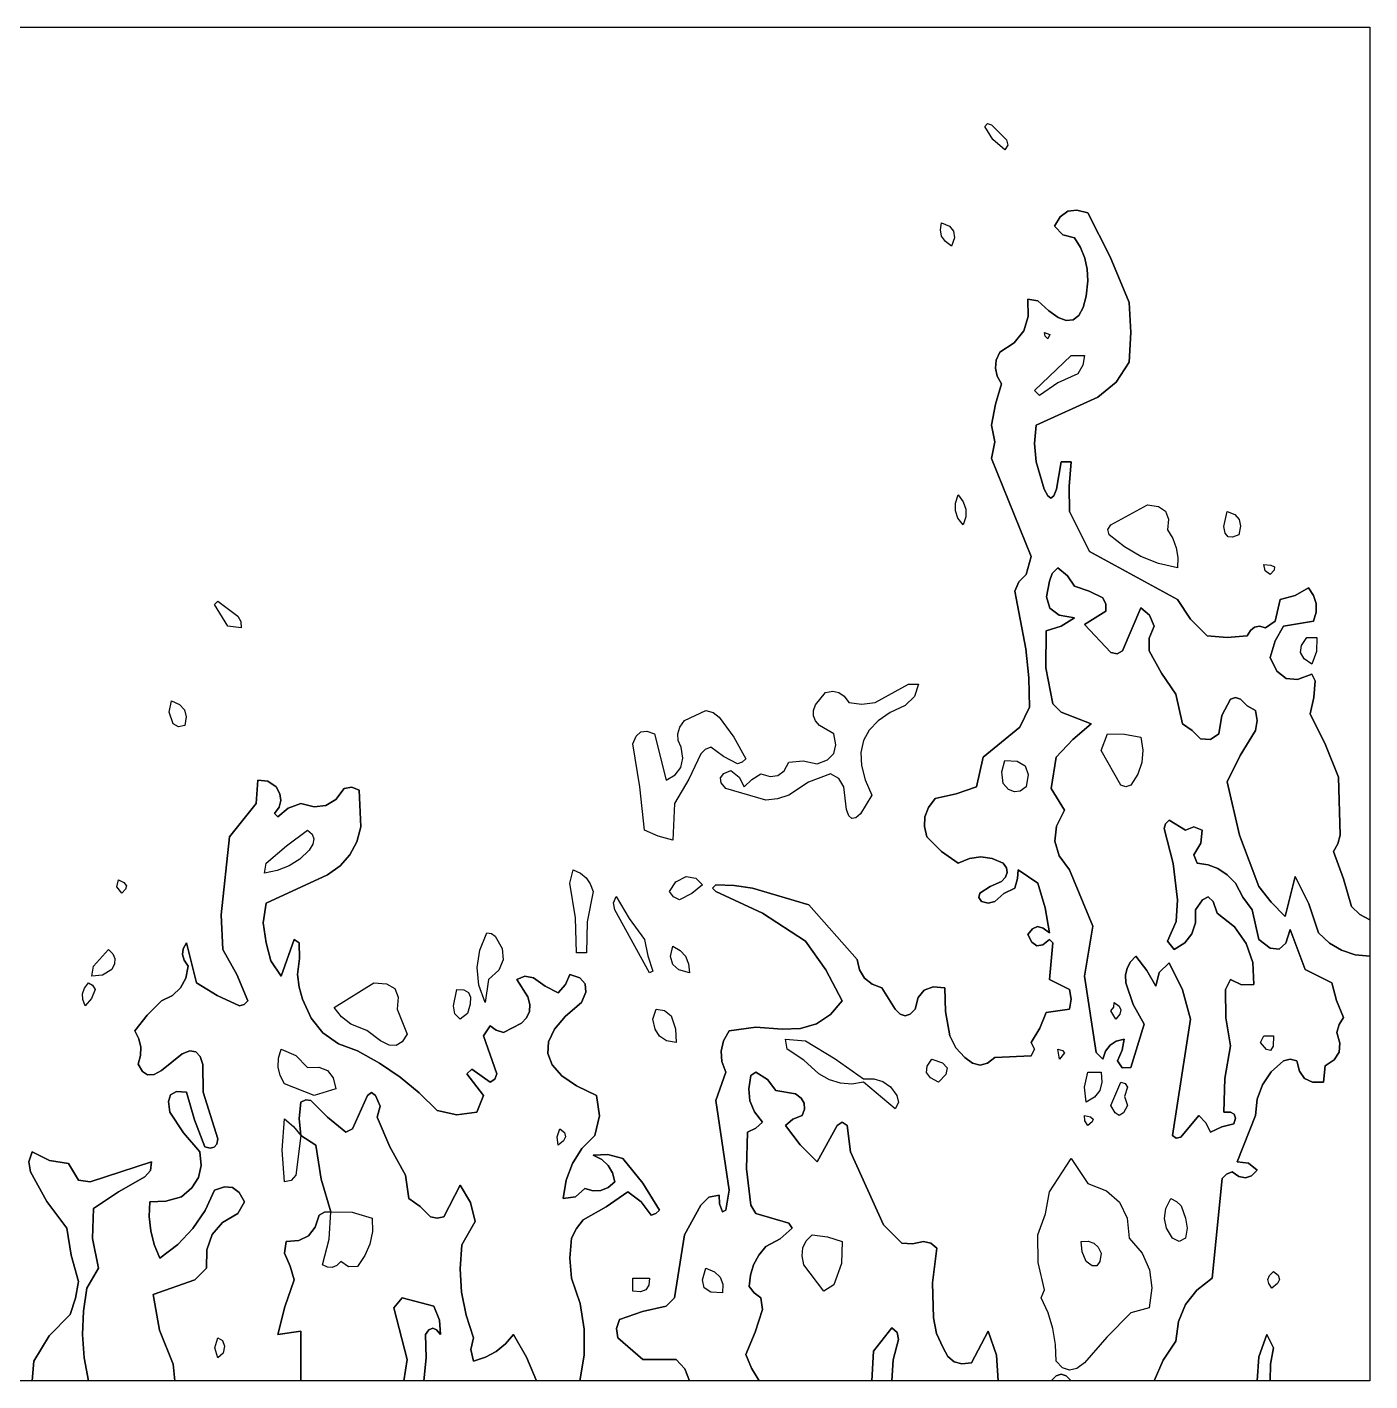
# Model space of a CAD drawing. Extents: x 0 to 162, y 0 to 108.
# Drawn here: x 54.8 to 161.8, y 0.1 to 108.1 of the extents above; entities that cross this region are included whole.
import ezdxf

# ---------------------------------------------------------------- set-up
doc = ezdxf.new("R2010")
doc.units = 0

msp = doc.modelspace()

# ---------------------------------------------------------------- linework, layer by layer
at = {"layer": 'Layer 1', "color": 7}
msp.add_lwpolyline([(-0.132292, 108.082291), (161.792505, 108.082291), (161.792505, 36.909464), (160.985229, 37.318477), (160.337298, 37.967797), (159.689863, 40.174617), (158.882092, 42.333416), (159.238154, 42.955484), (159.411258, 43.656331), (159.278966, 48.286533), (158.243289, 50.845018), (157.030011, 53.313611), (157.321316, 54.635037), (157.426885, 55.95944), (157.162302, 56.488607), (156.032702, 56.052785), (155.104938, 56.128013), (154.379034, 56.714267), (153.855015, 57.811521), (154.250731, 59.132882), (154.913347, 60.32506), (157.294594, 60.721935), (157.501514, 61.431253), (157.504342, 62.108647), (157.303077, 62.754143), (156.897719, 63.367764), (155.830887, 62.768319), (154.648764, 62.441724), (154.251889, 60.721935), (153.45814, 60.192768), (153.000453, 60.3041), (152.605323, 60.230935), (152.2728, 59.973322), (152.002934, 59.531311), (150.415436, 59.398953), (148.827938, 59.531311), (147.499202, 60.861403), (146.446691, 62.441724), (139.435241, 66.278177), (137.847743, 69.453173), (137.831041, 71.437744), (137.980035, 73.421919), (137.186285, 73.421919), (136.825626, 71.244863), (136.611438, 70.7006), (136.374677, 70.519178), (136.115344, 70.7006), (135.83344, 71.244863), (135.201913, 73.421919), (135.069555, 74.877125), (135.201913, 76.332332), (140.096699, 78.581287), (141.562323, 79.782229), (142.610237, 81.359409), (142.742595, 83.740656), (142.610237, 86.121903), (141.094011, 89.755606), (139.30295, 93.265644), (138.438218, 93.494383), (137.708969, 93.394237), (137.115253, 92.965212), (136.657119, 92.207312), (137.306208, 91.513707), (138.244618, 91.281271), (138.737924, 90.500306), (139.078782, 89.666723), (139.26714, 88.780519), (139.30295, 87.841692), (139.165929, 86.635057), (138.926316, 85.716479), (138.584111, 85.085957), (138.139313, 84.743491), (137.591924, 84.689082), (136.941943, 84.92273), (136.18937, 85.444434), (135.334204, 86.254194), (134.540456, 86.386486), (134.566409, 85.016187), (134.200202, 83.853867), (133.441882, 82.899525), (132.2915, 82.153158), (132.016822, 81.512842), (131.947278, 80.880513), (132.082918, 80.256122), (132.423791, 79.639619), (131.939605, 78.013459), (131.630043, 76.332332), (131.894559, 75.009417), (131.630043, 73.686501), (134.805038, 65.881303), (134.408164, 64.426096), (133.822311, 63.84193), (133.482124, 63.103181), (134.376083, 58.503836), (134.599077, 56.181008), (134.672747, 53.842776), (133.878998, 52.255279), (130.968585, 49.874032), (130.439419, 47.492784), (128.813259, 46.950985), (127.132131, 46.566744), (126.614219, 45.856992), (126.331305, 45.113257), (126.28344, 44.33559), (126.470674, 43.52404), (127.64023, 42.353789), (128.984213, 41.407376), (129.891914, 41.790756), (130.789793, 41.91855), (131.677849, 41.790756), (132.556083, 41.407376), (132.81986, 41.033218), (132.88572, 40.665981), (132.753689, 40.305639), (132.423791, 39.952169), (131.517363, 39.562868), (130.704002, 39.026128), (130.614573, 38.67248), (130.836294, 38.364671), (131.36546, 38.232313), (131.894626, 38.364671), (132.620112, 38.992262), (133.482124, 39.423003), (133.702918, 40.182555), (133.746707, 40.878209), (135.334204, 39.819878), (135.913311, 37.848403), (136.260245, 35.851133), (135.761775, 36.245766), (135.30897, 36.355295), (134.901855, 36.17967), (134.540456, 35.718841), (134.853486, 35.107357), (135.244478, 34.837383), (135.713406, 34.908919), (136.260245, 35.321967), (136.524828, 35.057384), (136.260245, 32.14697), (137.847743, 31.353222), (137.980101, 30.559472), (137.847743, 29.765723), (135.995662, 29.501141), (135.494211, 28.260114), (134.805038, 27.119894), (135.069555, 26.590727), (134.805038, 26.061561), (131.894626, 25.92927), (131.315238, 25.469541), (130.725235, 25.316297), (130.124615, 25.469541), (129.513379, 25.92927), (128.795631, 26.702745), (128.322755, 27.649059), (127.969537, 29.583856), (127.925881, 31.485513), (126.98499, 31.555007), (126.274486, 31.291574), (125.794367, 30.695162), (125.544634, 29.765723), (125.147759, 29.368799), (124.750885, 29.236491), (124.35401, 29.368799), (123.957136, 29.765723), (122.898803, 31.485513), (122.113091, 31.779204), (121.520458, 32.251911), (121.120905, 32.903657), (120.914431, 33.734469), (117.077978, 38.100088), (112.580067, 39.423003), (111.122876, 39.631594), (109.669654, 39.687586), (109.405137, 39.423003), (109.669654, 39.15842), (113.395114, 37.428444), (116.813395, 35.189675), (118.419314, 32.904472), (119.723808, 30.427181), (118.795716, 29.351548), (117.692604, 28.618194), (116.414469, 28.227095), (114.961314, 28.178225), (112.843757, 28.348915), (110.727986, 28.045934), (110.279116, 27.243309), (110.085413, 26.424536), (110.14685, 25.589641), (110.463403, 24.738647), (109.669654, 22.489691), (110.727986, 15.34595), (110.463403, 13.758452), (110.198819, 13.62616), (109.943795, 14.263508), (109.934237, 14.949075), (109.093623, 14.771871), (108.47903, 14.155327), (107.156115, 11.774079), (106.362366, 6.747002), (105.700909, 6.085545), (103.817871, 5.656193), (101.996747, 5.027213), (101.750122, 4.320942), (101.864455, 3.572007), (103.848827, 1.852217), (106.494658, 1.852217), (107.189023, 1.089259), (107.55299, 0.132427), (98.821751, 0.132427), (99.17169, 2.194641), (99.178111, 4.249041), (98.840987, 6.295653), (98.160293, 8.334501), (98.027935, 9.921999), (98.160293, 11.509496), (98.548998, 12.287503), (99.086334, 12.964703), (100.929022, 14.017247), (102.658204, 15.213658), (103.717991, 14.41303), (104.510285, 13.361577), (104.885761, 13.486593), (105.171743, 13.758452), (103.83798, 15.887452), (102.26133, 17.859488), (101.065745, 18.180196), (99.880083, 18.124071), (100.574708, 17.779725), (101.092898, 17.312199), (101.434628, 16.721443), (101.599872, 16.007407), (101.068407, 15.550646), (100.494378, 15.310231), (99.877784, 15.286113), (99.218625, 15.478241), (98.489302, 14.799785), (97.498835, 14.684493), (97.732442, 16.143941), (98.22925, 17.468303), (98.989236, 18.657529), (100.012374, 19.711569), (100.380938, 21.282597), (100.144666, 22.886566), (98.561459, 23.655349), (97.388074, 24.469057), (96.624513, 25.327692), (96.270774, 26.231258), (96.326857, 27.179758), (96.792763, 28.173194), (97.668491, 29.21157), (98.954042, 30.294889), (99.288314, 31.140137), (99.245381, 31.796696), (98.825269, 32.26459), (98.028002, 32.543845), (97.673427, 31.741034), (97.101961, 31.088639), (96.059769, 31.601797), (95.117589, 32.279262), (94.437776, 32.404509), (93.794674, 32.14697), (94.690229, 30.762767), (94.847957, 30.152141), (94.812326, 29.595828), (94.583343, 29.093825), (94.161013, 28.646128), (92.736342, 27.913642), (92.163122, 28.09002), (91.67801, 28.442808), (91.148843, 27.649059), (92.207176, 24.606355), (92.052428, 24.187024), (91.67801, 23.944897), (90.222803, 25.00323), (89.825929, 24.606355), (91.148843, 22.886566), (90.619678, 21.56365), (89.022258, 21.344146), (87.444682, 21.695942), (86.028336, 23.100282), (84.497888, 24.362145), (82.85334, 25.481529), (81.09469, 26.458436), (79.584334, 27.008847), (78.353279, 27.87584), (77.401524, 29.05939), (76.72907, 30.559472), (76.444313, 31.533601), (76.332195, 32.543845), (76.479006, 33.802499), (76.464487, 35.057384), (76.067613, 35.321967), (75.009281, 32.411553), (74.2068, 33.623741), (73.818657, 35.057384), (73.585295, 36.668099), (73.818657, 38.232379), (78.713442, 40.481335), (79.723988, 41.194857), (80.501792, 42.07214), (81.046879, 43.113134), (81.359273, 44.317788), (81.226981, 47.228201), (80.653894, 47.470361), (80.036358, 47.360493), (79.366727, 46.502351), (78.57027, 46.017867), (77.646962, 45.907039), (76.596778, 46.169869), (75.574, 45.791317), (74.744698, 45.111537), (74.480114, 45.37612), (74.85347, 45.879862), (74.999987, 46.40052), (74.919641, 46.938144), (74.612406, 47.492784), (73.961995, 47.953523), (73.1572, 48.021951), (73.024908, 46.169869), (70.908244, 43.52404), (70.246786, 37.306339), (70.379078, 34.528217), (71.485167, 32.532567), (72.36345, 30.427181), (72.077469, 30.155322), (71.701993, 30.030306), (69.915826, 30.856831), (68.262414, 31.882387), (67.468665, 35.057384), (67.216311, 34.594723), (67.154208, 34.131839), (67.282407, 33.668707), (67.600957, 33.205303), (67.411354, 32.245412), (66.995359, 31.462428), (66.352997, 30.856351), (65.484293, 30.427181), (64.349661, 29.293311), (63.367629, 28.045934), (63.687613, 27.406528), (63.838355, 26.752388), (63.819879, 26.083563), (63.632212, 25.400104), (63.96022, 24.816839), (64.378269, 24.534256), (64.88631, 24.552306), (65.484293, 24.870938), (67.128353, 26.211981), (67.746059, 26.439747), (68.227555, 26.372347), (68.572849, 26.009784), (68.781948, 25.352062), (68.79158, 23.151149), (69.982203, 19.446986), (69.87931, 19.021384), (69.66864, 18.76929), (69.350168, 18.69068), (68.923872, 18.785529), (68.117191, 20.941153), (67.468665, 23.151149), (66.689456, 23.196591), (66.209217, 22.947155), (66.027973, 22.402842), (66.14575, 21.56365), (67.239735, 19.905112), (68.526997, 18.388655), (68.639618, 17.306824), (68.434591, 16.350902), (67.911966, 15.520889), (67.071791, 14.816784), (65.82028, 14.474877), (64.558252, 14.41991), (64.508891, 13.247149), (64.624728, 12.106561), (64.905765, 10.998169), (65.352001, 9.921999), (66.777376, 11.015987), (67.980104, 12.284625), (68.960186, 13.727938), (69.717621, 15.34595), (70.491675, 15.621583), (71.146567, 15.559105), (71.682298, 15.158538), (72.098867, 14.41991), (71.569702, 13.493869), (70.34598, 12.765604), (69.519183, 11.795246), (69.089261, 10.582795), (69.056163, 9.128249), (68.130122, 8.202209), (64.822835, 7.011585), (65.329644, 4.166392), (66.410333, 1.455343), (66.542625, 0.132427), (59.663467, 0.132427), (59.325718, 1.981507), (59.19112, 3.832621), (59.259622, 5.685719), (59.531175, 7.540751), (60.457216, 9.128249), (59.980966, 11.484097), (60.060341, 13.890743), (62.061151, 15.222224), (64.161378, 16.404282), (64.598601, 16.922203), (64.690544, 17.594905), (59.795758, 16.007407), (58.869718, 16.139699), (58.075969, 17.462614), (56.553393, 17.716283), (55.165556, 18.388655), (54.906033, 17.610582), (55.033264, 16.801157), (56.338849, 14.440778), (57.943677, 12.303246), (58.282178, 10.155725), (58.869718, 8.069918), (58.626797, 6.721999), (58.20826, 5.424087), (56.520386, 3.738396), (55.297847, 1.719926), (55.165556, 0.132427), (49.873896, 0.132427)], dxfattribs=at)
for points in [[(131.100876, 100.144801), (131.311881, 100.381276), (131.630043, 100.277093), (132.820666, 99.08647), (132.936289, 98.662806), (132.688375, 98.292721), (131.751949, 99.114284), (131.100876, 100.144801), (131.100876, 100.144801)], [(161.792505, 36.909464), (161.792505, 33.999051), (160.611063, 34.118515), (159.533726, 34.467), (158.56052, 35.044531), (157.691468, 35.851133), (156.916934, 38.177677), (155.839387, 40.349043), (155.045638, 37.174048), (153.913587, 38.305735), (152.928974, 39.555295), (151.391317, 43.638935), (150.415436, 47.889659), (151.456966, 49.988497), (152.664391, 51.990696), (152.796749, 52.784444), (152.664391, 53.578193), (152.015303, 53.96928), (151.473768, 54.504234), (151.076893, 54.636592), (150.680019, 54.504234), (149.997924, 53.199509), (149.753978, 51.726112), (149.0993, 51.264746), (148.298772, 51.329238), (147.628814, 51.999559), (146.843565, 52.519861), (146.314399, 54.901108), (145.171136, 56.572479), (144.197735, 58.340688), (144.189202, 59.366608), (144.59461, 60.32506), (144.234016, 61.179961), (143.536278, 61.780267), (142.081071, 58.340688), (141.641367, 58.105771), (141.155031, 58.208396), (139.038366, 60.457352), (140.758156, 61.515684), (140.754551, 62.059633), (140.493573, 62.574016), (139.410668, 63.11016), (138.244618, 63.500056), (137.687439, 64.321818), (136.921703, 64.955263), (136.46447, 64.515889), (136.260245, 63.896931), (136.022468, 62.650153), (136.273937, 61.749476), (137.014654, 61.194922), (138.244618, 60.986517), (137.180365, 60.324002), (135.995662, 59.928185), (135.975587, 56.993563), (136.524828, 54.10736), (137.186285, 53.445902), (139.567532, 52.519861), (138.113186, 51.263919), (136.789411, 49.874032), (136.392537, 47.360493), (137.450869, 45.640704), (136.815919, 44.373731), (136.670415, 43.157658), (137.014356, 41.992484), (137.847743, 40.878209), (139.699824, 36.380298), (139.038366, 32.411553), (139.964407, 26.326144), (140.493573, 25.796978), (140.718646, 26.436145), (141.080319, 26.913783), (141.578566, 27.229894), (142.213363, 27.384477), (142.036588, 26.500769), (141.684197, 25.664687), (142.059772, 25.098281), (142.742529, 25.135521), (143.80086, 28.5751), (142.924529, 30.139149), (142.345654, 31.882387), (142.31564, 32.486029), (142.437927, 33.040037), (142.712515, 33.544386), (143.139403, 33.999051), (144.010939, 32.862403), (144.726901, 31.617805), (145.00296, 32.687811), (145.785233, 33.469886), (146.855074, 31.312112), (147.505022, 28.971975), (146.049816, 19.711569), (146.357625, 19.489849), (146.711274, 19.579278), (148.16648, 21.299067), (148.718301, 20.707063), (149.092521, 19.976152), (149.985521, 20.397865), (150.944602, 20.63761), (151.072693, 21.091047), (150.983098, 21.3965), (150.675818, 21.554018), (150.150853, 21.56365), (150.223944, 24.23627), (150.680019, 26.855311), (150.318267, 29.09355), (150.283144, 31.353222), (150.680019, 32.14697), (151.566074, 31.726879), (152.5321, 31.750096), (152.453919, 33.494058), (151.942774, 35.023484), (150.998688, 36.33835), (149.621687, 37.438631), (149.302107, 38.369107), (148.908933, 38.723346), (148.442188, 38.501374), (147.901897, 37.703214), (147.89534, 36.664047), (147.606556, 35.788492), (147.035495, 35.076549), (146.182108, 34.528217), (145.652941, 35.189675), (146.339931, 36.763646), (146.446691, 38.496962), (146.123304, 41.378338), (145.388359, 44.185497), (145.513374, 44.560973), (145.785233, 44.846955), (147.108148, 44.053205), (147.769606, 44.317722), (148.431063, 44.053205), (148.30532, 43.004663), (147.769606, 42.068833), (148.034188, 41.407376), (148.891243, 41.284344), (149.684029, 40.978751), (150.412571, 40.490595), (151.076893, 39.819878), (151.653618, 38.712829), (152.399808, 37.703214), (152.928974, 35.321967), (153.834241, 34.646784), (154.554936, 34.554014), (155.091035, 35.043658), (155.442513, 36.115715), (156.633136, 32.94072), (158.7498, 31.882387), (159.134735, 30.462966), (159.675841, 29.104266), (159.330593, 28.546062), (159.146675, 27.913642), (159.40523, 27.067254), (159.337108, 26.344169), (158.942259, 25.744364), (158.220634, 25.267813), (158.088343, 23.944897), (157.226521, 23.963212), (156.586503, 24.255915), (156.168239, 24.823057), (155.971678, 25.664687), (155.442513, 25.797045), (154.913347, 25.664687), (153.932517, 24.777772), (153.230764, 23.75453), (152.808064, 22.594962), (152.664391, 21.299067), (151.209185, 17.594905), (152.106518, 17.503393), (152.796683, 16.933448), (152.348512, 16.496729), (151.868393, 16.32914), (151.356326, 16.430633), (150.81231, 16.801157), (150.363643, 16.617437), (150.018561, 16.271991), (149.224812, 8.334501), (147.99902, 7.371728), (147.105337, 6.212975), (146.543788, 4.858215), (146.314399, 3.307423), (145.323536, 1.788386), (144.59461, 0.132427), (137.980035, 0.132427), (137.58316, 0.529352), (137.186285, 0.66166), (136.789411, 0.529352), (136.392537, 0.132427), (132.159209, 0.132427), (132.035979, 2.184467), (131.36546, 4.101173), (130.042545, 1.587634), (129.279301, 1.488663), (128.650077, 1.65411), (128.154848, 2.083975), (127.793589, 2.778257), (127.247887, 3.918478), (126.99984, 5.159504), (126.922681, 7.965606), (127.264423, 10.715747), (126.810167, 11.124694), (126.206091, 11.244913), (125.348776, 11.062583), (124.486302, 11.112622), (123.031095, 12.567829), (120.385265, 18.388655), (120.120682, 20.505319), (119.723808, 20.769835), (119.326933, 20.505319), (117.739435, 17.594905), (116.377196, 18.957243), (115.225897, 20.505319), (115.808277, 21.010738), (116.548811, 21.299067), (116.730076, 21.812569), (116.702336, 22.270385), (116.465542, 22.672489), (116.019646, 23.018857), (114.432147, 23.28344), (113.788219, 24.174456), (112.84465, 24.738647), (112.447775, 24.474063), (112.281977, 23.430387), (112.381067, 22.465118), (112.745022, 21.578281), (113.373816, 20.769902), (112.846965, 20.28373), (112.183192, 19.976152), (112.101072, 17.056115), (112.447775, 14.155327), (112.84465, 13.493869), (115.49048, 12.70012), (115.755063, 12.303246), (114.783249, 11.466006), (113.638399, 10.848039), (113.08005, 10.152368), (112.673431, 9.391311), (112.418568, 8.56487), (112.315483, 7.673043), (112.712325, 7.143844), (113.241524, 6.747002), (113.373816, 5.820962), (112.798182, 4.007444), (112.050901, 2.249091), (112.497616, 1.143333), (113.109233, 0.132427), (107.55299, 0.132427), (107.189023, 1.089259), (106.494658, 1.852217), (103.848827, 1.852217), (101.864455, 3.572007), (101.750122, 4.320942), (101.996747, 5.027213), (103.817871, 5.656193), (105.700909, 6.085545), (106.362366, 6.747002), (107.156115, 11.774079), (108.47903, 14.155327), (109.093623, 14.771871), (109.934237, 14.949075), (109.943795, 14.263508), (110.198819, 13.62616), (110.463403, 13.758452), (110.727986, 15.34595), (109.669654, 22.489691), (110.463403, 24.738647), (110.14685, 25.589641), (110.085413, 26.424536), (110.279116, 27.243309), (110.727986, 28.045934), (112.843757, 28.348915), (114.961314, 28.178225), (116.414469, 28.227095), (117.692604, 28.618194), (118.795716, 29.351548), (119.723808, 30.427181), (118.419314, 32.904472), (116.813395, 35.189675), (113.395114, 37.428444), (109.669654, 39.15842), (109.405137, 39.423003), (109.669654, 39.687586), (111.122876, 39.631594), (112.580067, 39.423003), (117.077978, 38.100088), (120.914431, 33.734469), (121.120905, 32.903657), (121.520458, 32.251911), (122.113091, 31.779204), (122.898803, 31.485513), (123.957136, 29.765723), (124.35401, 29.368799), (124.750885, 29.236491), (125.147759, 29.368799), (125.544634, 29.765723), (125.794367, 30.695162), (126.274486, 31.291574), (126.98499, 31.555007), (127.925881, 31.485513), (127.969537, 29.583856), (128.322755, 27.649059), (128.795631, 26.702745), (129.513379, 25.92927), (130.124615, 25.469541), (130.725235, 25.316297), (131.315238, 25.469541), (131.894626, 25.92927), (134.805038, 26.061561), (135.069555, 26.590727), (134.805038, 27.119894), (135.494211, 28.260114), (135.995662, 29.501141), (137.847743, 29.765723), (137.980101, 30.559472), (137.847743, 31.353222), (136.260245, 32.14697), (136.524828, 35.057384), (136.260245, 35.321967), (135.713406, 34.908919), (135.244478, 34.837383), (134.853486, 35.107357), (134.540456, 35.718841), (134.901855, 36.17967), (135.30897, 36.355295), (135.761775, 36.245766), (136.260245, 35.851133), (135.913311, 37.848403), (135.334204, 39.819878), (133.746707, 40.878209), (133.702918, 40.182555), (133.482124, 39.423003), (132.620112, 38.992262), (131.894626, 38.364671), (131.36546, 38.232313), (130.836294, 38.364671), (130.614573, 38.67248), (130.704002, 39.026128), (131.517363, 39.562868), (132.423791, 39.952169), (132.753689, 40.305639), (132.88572, 40.665981), (132.81986, 41.033218), (132.556083, 41.407376), (131.677849, 41.790756), (130.789793, 41.91855), (129.891914, 41.790756), (128.984213, 41.407376), (127.64023, 42.353789), (126.470674, 43.52404), (126.28344, 44.33559), (126.331305, 45.113257), (126.614219, 45.856992), (127.132131, 46.566744), (128.813259, 46.950985), (130.439419, 47.492784), (130.968585, 49.874032), (133.878998, 52.255279), (134.672747, 53.842776), (134.599077, 56.181008), (134.376083, 58.503836), (133.482124, 63.103181), (133.822311, 63.84193), (134.408164, 64.426096), (134.805038, 65.881303), (131.630043, 73.686501), (131.894559, 75.009417), (131.630043, 76.332332), (131.939605, 78.013459), (132.423791, 79.639619), (132.082918, 80.256122), (131.947278, 80.880513), (132.016822, 81.512842), (132.2915, 82.153158), (133.441882, 82.899525), (134.200202, 83.853867), (134.566409, 85.016187), (134.540456, 86.386486), (135.334204, 86.254194), (136.18937, 85.444434), (136.941943, 84.92273), (137.591924, 84.689082), (138.139313, 84.743491), (138.584111, 85.085957), (138.926316, 85.716479), (139.165929, 86.635057), (139.30295, 87.841692), (139.26714, 88.780519), (139.078782, 89.666723), (138.737924, 90.500306), (138.244618, 91.281271), (137.306208, 91.513707), (136.657119, 92.207312), (137.115253, 92.965212), (137.708969, 93.394237), (138.438218, 93.494383), (139.30295, 93.265644), (141.094011, 89.755606), (142.610237, 86.121903), (142.742595, 83.740656), (142.610237, 81.359409), (141.562323, 79.782229), (140.096699, 78.581287), (135.201913, 76.332332), (135.069555, 74.877125), (135.201913, 73.421919), (135.83344, 71.244863), (136.115344, 70.7006), (136.374677, 70.519178), (136.611438, 70.7006), (136.825626, 71.244863), (137.186285, 73.421919), (137.980035, 73.421919), (137.831041, 71.437744), (137.847743, 69.453173), (139.435241, 66.278177), (146.446691, 62.441724), (147.499202, 60.861403), (148.827938, 59.531311), (150.415436, 59.398953), (152.002934, 59.531311), (152.2728, 59.973322), (152.605323, 60.230935), (153.000453, 60.3041), (153.45814, 60.192768), (154.251889, 60.721935), (154.648764, 62.441724), (155.830887, 62.768319), (156.897719, 63.367764), (157.303077, 62.754143), (157.504342, 62.108647), (157.501514, 61.431253), (157.294594, 60.721935), (154.913347, 60.32506), (154.250731, 59.132882), (153.855015, 57.811521), (154.379034, 56.714267), (155.104938, 56.128013), (156.032702, 56.052785), (157.162302, 56.488607), (157.426885, 55.95944), (157.321316, 54.635037), (157.030011, 53.313611), (158.243289, 50.845018), (159.278966, 48.286533), (159.411258, 43.656331), (159.238154, 42.955484), (158.882092, 42.333416), (159.689863, 40.174617), (160.337298, 37.967797), (160.985229, 37.318477), (161.792505, 36.909464), (161.792505, 36.909464)], [(127.661298, 92.471895), (128.278983, 92.202327), (128.61717, 91.803793), (128.675858, 91.276289), (128.455047, 90.619814), (127.957465, 90.983504), (127.659313, 91.413417), (127.560591, 91.909549), (127.661298, 92.471895), (127.661298, 92.471895)], [(135.863371, 83.740656), (136.294012, 83.580689), (136.127954, 83.211489), (135.903488, 83.43445), (135.863371, 83.740656), (135.863371, 83.740656)], [(137.980035, 81.888575), (139.038366, 81.888575), (138.911598, 81.11156), (138.509201, 80.433368), (136.914129, 79.703847), (135.466496, 78.713578), (135.069622, 79.110453), (137.980035, 81.888575), (137.980035, 81.888575)], [(128.984213, 70.776089), (129.387338, 70.21724), (129.587859, 69.634082), (129.585775, 69.026616), (129.381087, 68.394841), (128.960549, 68.933301), (128.754224, 69.509662), (128.762112, 70.123924), (128.984213, 70.776089), (128.984213, 70.776089)], [(144.065444, 69.982339), (144.943628, 69.849833), (145.500939, 69.474935), (145.737377, 68.857647), (145.652941, 67.997967), (146.076555, 67.30254), (146.350052, 66.563629), (146.47343, 65.781212), (146.446691, 64.955263), (144.947853, 65.316026), (143.544215, 65.877235), (142.235827, 66.638916), (141.022739, 67.601092), (140.907116, 68.024756), (141.155031, 68.394841), (144.065444, 69.982339), (144.065444, 69.982339)], [(150.415436, 69.453173), (151.015506, 69.206127), (151.369886, 68.815065), (151.478551, 68.280037), (151.341476, 67.601092), (150.850344, 67.401618), (150.488196, 67.445352), (150.255032, 67.732322), (150.150853, 68.26255), (150.415436, 69.453173), (150.415436, 69.453173)], [(161.792505, 33.999051), (161.792505, 0.132427), (153.855015, 0.132427), (153.871419, 1.470325), (154.119597, 2.778257), (153.590431, 3.83659), (152.941939, 2.050588), (152.796683, 0.132427), (144.59461, 0.132427), (145.323536, 1.788386), (146.314399, 3.307423), (146.543788, 4.858215), (147.105337, 6.212975), (147.99902, 7.371728), (149.224812, 8.334501), (150.018561, 16.271991), (150.363643, 16.617437), (150.81231, 16.801157), (151.356326, 16.430633), (151.868393, 16.32914), (152.348512, 16.496729), (152.796683, 16.933448), (152.106518, 17.503393), (151.209185, 17.594905), (152.664391, 21.299067), (152.808064, 22.594962), (153.230764, 23.75453), (153.932517, 24.777772), (154.913347, 25.664687), (155.442513, 25.797045), (155.971678, 25.664687), (156.168239, 24.823057), (156.586503, 24.255915), (157.226521, 23.963212), (158.088343, 23.944897), (158.220634, 25.267813), (158.942259, 25.744364), (159.337108, 26.344169), (159.40523, 27.067254), (159.146675, 27.913642), (159.330593, 28.546062), (159.675841, 29.104266), (159.134735, 30.462966), (158.7498, 31.882387), (156.633136, 32.94072), (155.442513, 36.115715), (155.091035, 35.043658), (154.554936, 34.554014), (153.834241, 34.646784), (152.928974, 35.321967), (152.399808, 37.703214), (151.653618, 38.712829), (151.076893, 39.819878), (150.412571, 40.490595), (149.684029, 40.978751), (148.891243, 41.284344), (148.034188, 41.407376), (147.769606, 42.068833), (148.30532, 43.004663), (148.431063, 44.053205), (147.769606, 44.317722), (147.108148, 44.053205), (145.785233, 44.846955), (145.513374, 44.560973), (145.388359, 44.185497), (146.123304, 41.378338), (146.446691, 38.496962), (146.339931, 36.763646), (145.652941, 35.189675), (146.182108, 34.528217), (147.035495, 35.076549), (147.606556, 35.788492), (147.89534, 36.664047), (147.901897, 37.703214), (148.442188, 38.501374), (148.908933, 38.723346), (149.302107, 38.369107), (149.621687, 37.438631), (150.998688, 36.33835), (151.942774, 35.023484), (152.453919, 33.494058), (152.5321, 31.750096), (151.566074, 31.726879), (150.680019, 32.14697), (150.283144, 31.353222), (150.318267, 29.09355), (150.680019, 26.855311), (150.223944, 24.23627), (150.150853, 21.56365), (150.675818, 21.554018), (150.983098, 21.3965), (151.072693, 21.091047), (150.944602, 20.63761), (149.985521, 20.397865), (149.092521, 19.976152), (148.718301, 20.707063), (148.16648, 21.299067), (146.711274, 19.579278), (146.357625, 19.489849), (146.049816, 19.711569), (147.505022, 28.971975), (146.855074, 31.312112), (145.785233, 33.469886), (145.00296, 32.687811), (144.726901, 31.617805), (144.010939, 32.862403), (143.139403, 33.999051), (142.712515, 33.544386), (142.437927, 33.040037), (142.31564, 32.486029), (142.345654, 31.882387), (142.924529, 30.139149), (143.80086, 28.5751), (142.742529, 25.135521), (142.059772, 25.098281), (141.684197, 25.664687), (142.036588, 26.500769), (142.213363, 27.384477), (141.578566, 27.229894), (141.080319, 26.913783), (140.718646, 26.436145), (140.493573, 25.796978), (139.964407, 26.326144), (139.038366, 32.411553), (139.699824, 36.380298), (137.847743, 40.878209), (137.014356, 41.992484), (136.670415, 43.157658), (136.815919, 44.373731), (137.450869, 45.640704), (136.392537, 47.360493), (136.789411, 49.874032), (138.113186, 51.263919), (139.567532, 52.519861), (137.186285, 53.445902), (136.524828, 54.10736), (135.975587, 56.993563), (135.995662, 59.928185), (137.180365, 60.324002), (138.244618, 60.986517), (137.014654, 61.194922), (136.273937, 61.749476), (136.022468, 62.650153), (136.260245, 63.896931), (136.46447, 64.515889), (136.921703, 64.955263), (137.687439, 64.321818), (138.244618, 63.500056), (139.410668, 63.11016), (140.493573, 62.574016), (140.754551, 62.059633), (140.758156, 61.515684), (139.038366, 60.457352), (141.155031, 58.208396), (141.641367, 58.105771), (142.081071, 58.340688), (143.536278, 61.780267), (144.234016, 61.179961), (144.59461, 60.32506), (144.189202, 59.366608), (144.197735, 58.340688), (145.171136, 56.572479), (146.314399, 54.901108), (146.843565, 52.519861), (147.628814, 51.999559), (148.298772, 51.329238), (149.0993, 51.264746), (149.753978, 51.726112), (149.997924, 53.199509), (150.680019, 54.504234), (151.076893, 54.636592), (151.473768, 54.504234), (152.015303, 53.96928), (152.664391, 53.578193), (152.796749, 52.784444), (152.664391, 51.990696), (151.456966, 49.988497), (150.415436, 47.889659), (151.391317, 43.638935), (152.928974, 39.555295), (153.913587, 38.305735), (155.045638, 37.174048), (155.839387, 40.349043), (156.916934, 38.177677), (157.691468, 35.851133), (158.56052, 35.044531), (159.533726, 34.467), (160.611063, 34.118515), (161.792505, 33.999051), (161.792505, 33.999051)], [(153.325849, 65.219845), (153.903793, 65.181249), (154.184652, 65.036093), (154.168401, 64.784375), (153.855015, 64.426096), (153.441207, 64.724745), (153.325849, 65.219845), (153.325849, 65.219845)], [(69.717621, 62.044849), (69.982203, 62.309432), (71.569702, 61.118809), (71.801906, 60.686646), (71.834285, 60.192768), (70.775953, 60.32506), (69.717621, 62.044849), (69.717621, 62.044849)], [(156.765428, 59.39902), (157.559177, 59.39902), (157.534372, 58.295047), (157.162302, 57.282356), (156.542037, 57.712911), (156.269136, 58.209223), (156.3436, 58.771267), (156.765428, 59.39902), (156.765428, 59.39902)], [(125.015467, 55.694857), (125.809217, 55.694857), (125.496248, 54.716694), (124.750885, 53.975068), (123.549768, 53.42407), (122.59734, 52.775366), (121.893597, 52.028957), (121.438537, 51.184842), (121.232155, 50.243021), (121.27445, 49.203495), (121.565417, 48.066264), (122.105055, 46.831327), (121.192388, 45.351671), (120.823669, 45.023114), (120.513356, 44.968729), (120.261446, 45.188509), (120.067935, 45.68245), (119.856099, 47.492784), (119.456612, 48.156789), (118.797767, 48.551116), (117.04421, 47.872891), (115.49048, 46.831327), (114.582199, 46.552324), (113.638399, 46.434452), (110.463403, 47.360493), (110.089795, 47.825584), (110.031405, 48.223133), (110.288232, 48.553163), (110.860277, 48.8157), (111.526861, 48.282532), (111.918609, 47.492784), (112.525, 48.100135), (113.241524, 48.551116), (113.99141, 48.321285), (114.616231, 48.398981), (115.115937, 48.784255), (115.49048, 49.477157), (116.624185, 49.579782), (117.739435, 49.344865), (118.569692, 49.658595), (119.066947, 50.160046), (119.231175, 50.849218), (119.06235, 51.726112), (117.933684, 52.385379), (117.610185, 52.756885), (117.447236, 53.156316), (117.444836, 53.583676), (117.60298, 54.038973), (118.400893, 55.0334), (118.977444, 55.121754), (119.478341, 55.018914), (119.903534, 54.72488), (120.252974, 54.239651), (121.311306, 54.107293), (122.369638, 54.239651), (125.015467, 55.694857), (125.015467, 55.694857)], [(66.278042, 54.371943), (66.919581, 54.064117), (67.309849, 53.630779), (67.448796, 53.07193), (67.336374, 52.38757), (66.850037, 52.284945), (66.410333, 52.519861), (66.096438, 53.447886), (66.278042, 54.371943), (66.278042, 54.371943)], [(108.875905, 53.578193), (109.45597, 53.420469), (109.934237, 53.049028), (111.109349, 51.475652), (112.050901, 49.74174), (111.764919, 49.469881), (111.389443, 49.344865), (110.278327, 49.927841), (109.272779, 50.66778), (108.824112, 50.484061), (108.47903, 50.138615), (107.500569, 48.104434), (106.362366, 46.169869), (106.230075, 43.259456), (105.077121, 43.571201), (103.981119, 44.053205), (103.605113, 47.509354), (103.055079, 50.932364), (103.30575, 51.543798), (103.675956, 51.879901), (104.16567, 51.940673), (104.774868, 51.726112), (105.700909, 48.021951), (106.429124, 48.454746), (106.870299, 49.039967), (107.024435, 49.777636), (106.891532, 50.66778), (106.659104, 51.207687), (106.625758, 51.7404), (106.791445, 52.265969), (107.156115, 52.784444), (108.875905, 53.578193), (108.875905, 53.578193)], [(140.890447, 51.726112), (142.228345, 51.709708), (143.536278, 51.461529), (143.696813, 50.435803), (143.618034, 49.454502), (143.299939, 48.517601), (142.742529, 47.625076), (142.345654, 47.492718), (141.94878, 47.625076), (140.361282, 50.403197), (140.890447, 51.726112), (140.890447, 51.726112)], [(132.688375, 49.609448), (133.688693, 49.551261), (134.30878, 49.179071), (134.548612, 48.492904), (134.408164, 47.492784), (133.923923, 47.164772), (133.453846, 47.099515), (132.997908, 47.297039), (132.556083, 47.757368), (132.449588, 48.702359), (132.688375, 49.609448), (132.688375, 49.609448)], [(98.821751, 0.132427), (95.382171, 0.132427), (94.563386, 2.034614), (93.530091, 3.83659), (92.896183, 3.088287), (92.155714, 2.486059), (91.308685, 2.02993), (90.355095, 1.719926), (90.140187, 2.637731), (90.355095, 3.572007), (89.754429, 5.376996), (89.399851, 7.213363), (89.291384, 9.081133), (89.429054, 10.98033), (90.487386, 12.832411), (90.121269, 14.361536), (89.296762, 15.742824), (87.973848, 13.229286), (87.444682, 13.096928), (86.915515, 13.229286), (86.110886, 14.027632), (85.195726, 14.684493), (84.931143, 16.536574), (83.670537, 18.793037), (82.682187, 21.166776), (82.919155, 22.045919), (82.549896, 22.886566), (82.20736, 23.126873), (81.888439, 22.886566), (80.697815, 20.240735), (80.168649, 19.976152), (78.722637, 21.15702), (77.390528, 22.489691), (76.98393, 22.554315), (76.596778, 22.357399), (76.45946, 21.047085), (76.596778, 19.711569), (77.787402, 18.917821), (78.214241, 16.221587), (78.978026, 13.62616), (78.484148, 13.593782), (78.051985, 13.361577), (77.741191, 12.388991), (77.196588, 11.712002), (76.418226, 11.330634), (75.406155, 11.244913), (75.273864, 10.318873), (75.742572, 9.289414), (76.067613, 8.202209), (75.317652, 6.04222), (74.744698, 3.83659), (76.596778, 4.101173), (76.596778, 0.132427), (66.542625, 0.132427), (66.410333, 1.455343), (65.329644, 4.166392), (64.822835, 7.011585), (68.130122, 8.202209), (69.056163, 9.128249), (69.089261, 10.582795), (69.519183, 11.795246), (70.34598, 12.765604), (71.569702, 13.493869), (72.098867, 14.41991), (71.682298, 15.158538), (71.146567, 15.559105), (70.491675, 15.621583), (69.717621, 15.34595), (68.960186, 13.727938), (67.980104, 12.284625), (66.777376, 11.015987), (65.352001, 9.921999), (64.905765, 10.998169), (64.624728, 12.106561), (64.508891, 13.247149), (64.558252, 14.41991), (65.82028, 14.474877), (67.071791, 14.816784), (67.911966, 15.520889), (68.434591, 16.350902), (68.639618, 17.306824), (68.526997, 18.388655), (67.239735, 19.905112), (66.14575, 21.56365), (66.027973, 22.402842), (66.209217, 22.947155), (66.689456, 23.196591), (67.468665, 23.151149), (68.117191, 20.941153), (68.923872, 18.785529), (69.350168, 18.69068), (69.66864, 18.76929), (69.87931, 19.021384), (69.982203, 19.446986), (68.79158, 23.151149), (68.781948, 25.352062), (68.572849, 26.009784), (68.227555, 26.372347), (67.746059, 26.439747), (67.128353, 26.211981), (65.484293, 24.870938), (64.88631, 24.552306), (64.378269, 24.534256), (63.96022, 24.816839), (63.632212, 25.400104), (63.819879, 26.083563), (63.838355, 26.752388), (63.687613, 27.406528), (63.367629, 28.045934), (64.349661, 29.293311), (65.484293, 30.427181), (66.352997, 30.856351), (66.995359, 31.462428), (67.411354, 32.245412), (67.600957, 33.205303), (67.282407, 33.668707), (67.154208, 34.131839), (67.216311, 34.594723), (67.468665, 35.057384), (68.262414, 31.882387), (69.915826, 30.856831), (71.701993, 30.030306), (72.077469, 30.155322), (72.36345, 30.427181), (71.485167, 32.532567), (70.379078, 34.528217), (70.246786, 37.306339), (70.908244, 43.52404), (73.024908, 46.169869), (73.1572, 48.021951), (73.961995, 47.953523), (74.612406, 47.492784), (74.919641, 46.938144), (74.999987, 46.40052), (74.85347, 45.879862), (74.480114, 45.37612), (74.744698, 45.111537), (75.574, 45.791317), (76.596778, 46.169869), (77.646962, 45.907039), (78.57027, 46.017867), (79.366727, 46.502351), (80.036358, 47.360493), (80.653894, 47.470361), (81.226981, 47.228201), (81.359273, 44.317788), (81.046879, 43.113134), (80.501792, 42.07214), (79.723988, 41.194857), (78.713442, 40.481335), (73.818657, 38.232379), (73.585295, 36.668099), (73.818657, 35.057384), (74.2068, 33.623741), (75.009281, 32.411553), (76.067613, 35.321967), (76.464487, 35.057384), (76.479006, 33.802499), (76.332195, 32.543845), (76.444313, 31.533601), (76.72907, 30.559472), (77.401524, 29.05939), (78.353279, 27.87584), (79.584334, 27.008847), (81.09469, 26.458436), (82.85334, 25.481529), (84.497888, 24.362145), (86.028336, 23.100282), (87.444682, 21.695942), (89.022258, 21.344146), (90.619678, 21.56365), (91.148843, 22.886566), (89.825929, 24.606355), (90.222803, 25.00323), (91.67801, 23.944897), (92.052428, 24.187024), (92.207176, 24.606355), (91.148843, 27.649059), (91.67801, 28.442808), (92.163122, 28.09002), (92.736342, 27.913642), (94.161013, 28.646128), (94.583343, 29.093825), (94.812326, 29.595828), (94.847957, 30.152141), (94.690229, 30.762767), (93.794674, 32.14697), (94.437776, 32.404509), (95.117589, 32.279262), (96.059769, 31.601797), (97.101961, 31.088639), (97.673427, 31.741034), (98.028002, 32.543845), (98.825269, 32.26459), (99.245381, 31.796696), (99.288314, 31.140137), (98.954042, 30.294889), (97.668491, 29.21157), (96.792763, 28.173194), (96.326857, 27.179758), (96.270774, 26.231258), (96.624513, 25.327692), (97.388074, 24.469057), (98.561459, 23.655349), (100.144666, 22.886566), (100.380938, 21.282597), (100.012374, 19.711569), (98.989236, 18.657529), (98.22925, 17.468303), (97.732442, 16.143941), (97.498835, 14.684493), (98.489302, 14.799785), (99.218625, 15.478241), (99.877784, 15.286113), (100.494378, 15.310231), (101.068407, 15.550646), (101.599872, 16.007407), (101.434628, 16.721443), (101.092898, 17.312199), (100.574708, 17.779725), (99.880083, 18.124071), (101.065745, 18.180196), (102.26133, 17.859488), (103.83798, 15.887452), (105.171743, 13.758452), (104.885761, 13.486593), (104.510285, 13.361577), (103.717991, 14.41303), (102.658204, 15.213658), (100.929022, 14.017247), (99.086334, 12.964703), (98.548998, 12.287503), (98.160293, 11.509496), (98.027935, 9.921999), (98.160293, 8.334501), (98.840987, 6.295653), (99.178111, 4.249041), (99.17169, 2.194641), (98.821751, 0.132427), (98.821751, 0.132427)], [(77.125945, 44.053205), (77.483524, 43.72628), (77.624783, 43.352722), (77.549695, 42.932531), (77.258236, 42.465707), (76.49579, 41.745537), (75.64633, 41.196767), (74.709855, 40.819447), (73.686366, 40.613626), (73.818657, 41.407376), (75.43182, 42.805597), (77.125945, 44.053205), (77.125945, 44.053205)], [(62.044714, 40.084461), (62.491053, 39.863546), (62.683913, 39.613536), (62.623319, 39.334405), (62.309297, 39.026128), (61.910603, 39.534359), (62.044714, 40.084461), (62.044714, 40.084461)], [(98.292585, 40.878209), (98.863588, 40.621027), (99.318505, 40.2487), (99.657337, 39.761181), (99.880083, 39.15842), (99.408728, 36.735931), (99.350917, 34.263634), (98.557168, 34.263634), (98.489633, 37.061997), (98.028002, 39.819878), (98.292585, 40.878209), (98.292585, 40.878209)], [(107.288407, 40.349043), (108.058508, 40.225186), (108.611322, 39.687586), (107.758604, 38.995635), (106.759241, 38.496962), (106.282594, 38.734823), (105.965491, 39.15842), (106.4808, 39.939271), (107.288407, 40.349043), (107.288407, 40.349043)], [(101.732163, 38.761545), (102.747501, 37.002366), (103.981119, 35.321967), (104.237235, 34.0395), (104.642577, 32.808428), (104.377994, 32.676136), (101.599872, 37.703214), (101.518083, 38.251231), (101.732163, 38.761545), (101.732163, 38.761545)], [(91.413426, 35.851133), (91.776401, 35.801986), (92.074884, 35.58655), (92.627585, 34.600027), (92.723608, 33.69789), (92.362978, 32.880188), (91.545718, 32.14697), (91.281135, 30.294889), (90.783549, 31.694815), (90.639753, 33.087497), (90.84972, 34.472936), (91.413426, 35.851133), (91.413426, 35.851133)], [(106.230075, 34.7928), (106.831137, 34.457644), (107.251993, 33.993131), (107.492619, 33.399287), (107.55299, 32.676136), (106.721542, 32.909606), (106.22389, 33.340174), (106.060059, 33.967889), (106.230075, 34.7928), (106.230075, 34.7928)], [(61.250965, 34.528217), (61.597738, 34.196083), (61.757409, 33.820789), (61.730004, 33.402334), (61.515548, 32.94072), (60.786687, 32.493673), (59.92805, 32.411553), (60.060341, 33.205303), (61.250965, 34.528217), (61.250965, 34.528217)], [(59.663467, 31.882387), (59.989863, 31.688349), (60.192633, 31.353222), (59.904303, 30.612687), (59.398884, 30.030306), (59.215122, 30.533002), (59.197999, 31.009231), (59.347463, 31.459017), (59.663467, 31.882387), (59.663467, 31.882387)], [(82.417605, 31.882387), (83.42438, 31.802769), (84.068635, 31.423435), (84.350396, 30.744412), (84.269686, 29.765723), (85.063434, 27.781351), (84.673993, 27.167241), (84.191435, 26.874327), (83.615711, 26.902634), (82.94677, 27.252185), (81.845841, 28.067431), (80.565523, 28.5751), (79.837887, 29.170379), (79.242609, 29.898015), (82.417605, 31.882387), (82.417605, 31.882387)], [(89.032179, 31.353222), (89.57966, 31.317949), (89.938575, 31.107755), (90.108875, 30.722638), (90.090512, 30.162598), (89.883145, 29.424411), (89.296762, 28.971975), (88.868568, 29.404799), (88.767597, 30.030306), (89.032179, 31.353222), (89.032179, 31.353222)], [(141.419613, 30.294889), (141.795797, 30.026346), (141.943256, 29.716379), (141.861967, 29.364938), (141.551905, 28.971975), (141.155031, 29.633432), (141.370467, 29.931915), (141.419613, 30.294889), (141.419613, 30.294889)], [(104.90716, 29.765723), (105.579862, 29.673781), (106.097783, 29.236558), (106.445445, 28.208586), (106.494658, 27.119894), (105.741634, 27.256472), (105.181962, 27.610662), (104.815618, 28.182488), (104.642577, 28.971975), (104.90716, 29.765723), (104.90716, 29.765723)], [(115.225897, 27.384477), (116.813395, 27.252185), (119.179395, 25.80485), (121.443597, 24.20948), (122.255644, 24.232937), (122.96733, 24.020304), (123.578608, 23.57153), (124.089427, 22.886566), (124.211301, 22.335472), (123.957136, 21.828233), (121.443597, 23.944897), (120.510595, 23.803168), (119.604282, 23.866151), (118.724659, 24.133872), (117.871727, 24.606355), (116.688478, 25.703713), (115.358188, 26.590727), (115.225897, 27.384477), (115.225897, 27.384477)], [(153.325849, 27.649059), (154.119597, 27.649059), (154.070282, 26.82927), (153.877471, 26.467796), (153.541141, 26.564662), (153.061266, 27.119894), (153.325849, 27.649059), (153.325849, 27.649059)], [(75.009281, 26.590727), (76.190743, 26.075353), (77.125945, 25.135521), (78.0273, 25.155567), (78.702562, 24.875601), (79.151753, 24.295648), (79.3749, 23.415731), (77.655111, 22.886566), (75.273864, 23.812606), (74.936318, 24.473055), (74.779722, 25.156225), (74.804051, 25.862116), (75.009281, 26.590727), (75.009281, 26.590727)], [(136.921703, 26.590727), (137.298035, 26.474592), (137.445544, 26.303589), (137.053994, 25.796978), (136.921703, 26.590727), (136.921703, 26.590727)], [(126.867549, 25.796978), (127.726629, 25.501712), (128.1012, 25.094577), (127.991237, 24.575622), (127.396715, 23.944897), (126.764448, 24.307136), (126.465482, 24.736596), (126.49984, 25.233227), (126.867549, 25.796978), (126.867549, 25.796978)], [(132.159209, 0.132427), (123.692553, 0.132427), (123.800072, 1.811174), (124.221719, 3.439715), (124.111718, 4.001061), (123.692553, 4.365755), (122.237346, 2.513674), (122.105055, 0.132427), (113.109233, 0.132427), (112.497616, 1.143333), (112.050901, 2.249091), (112.798182, 4.007444), (113.373816, 5.820962), (113.241524, 6.747002), (112.712325, 7.143844), (112.315483, 7.673043), (112.418568, 8.56487), (112.673431, 9.391311), (113.08005, 10.152368), (113.638399, 10.848039), (114.783249, 11.466006), (115.755063, 12.303246), (115.49048, 12.70012), (112.84465, 13.493869), (112.447775, 14.155327), (112.101072, 17.056115), (112.183192, 19.976152), (112.846965, 20.28373), (113.373816, 20.769902), (112.745022, 21.578281), (112.381067, 22.465118), (112.281977, 23.430387), (112.447775, 24.474063), (112.84465, 24.738647), (113.788219, 24.174456), (114.432147, 23.28344), (116.019646, 23.018857), (116.465542, 22.672489), (116.702336, 22.270385), (116.730076, 21.812569), (116.548811, 21.299067), (115.808277, 21.010738), (115.225897, 20.505319), (116.377196, 18.957243), (117.739435, 17.594905), (119.326933, 20.505319), (119.723808, 20.769835), (120.120682, 20.505319), (120.385265, 18.388655), (123.031095, 12.567829), (124.486302, 11.112622), (125.348776, 11.062583), (126.206091, 11.244913), (126.810167, 11.124694), (127.264423, 10.715747), (126.922681, 7.965606), (126.99984, 5.159504), (127.247887, 3.918478), (127.793589, 2.778257), (128.154848, 2.083975), (128.650077, 1.65411), (129.279301, 1.488663), (130.042545, 1.587634), (131.36546, 4.101173), (132.035979, 2.184467), (132.159209, 0.132427), (132.159209, 0.132427)], [(139.30295, 24.738647), (140.361282, 24.738647), (140.430338, 23.948221), (140.254919, 23.287872), (139.835026, 22.757598), (139.170658, 22.357399), (139.057714, 23.566279), (139.30295, 24.738647), (139.30295, 24.738647)], [(141.94878, 23.944897), (142.278946, 23.851632), (142.477946, 23.548023), (142.232677, 22.815955), (142.477946, 22.092816), (142.147192, 21.497505), (141.816488, 21.299068), (141.485784, 21.497505), (141.155031, 22.092816), (141.94878, 23.944897), (141.94878, 23.944897)], [(95.382171, 0.132427), (86.38635, 0.132427), (86.586143, 1.979548), (86.518641, 3.83659), (86.801712, 4.204641), (87.094506, 4.327325), (87.397023, 4.204641), (87.709265, 3.83659), (87.644905, 4.967219), (87.180098, 6.085545), (84.66656, 6.747002), (84.005103, 5.953254), (85.063434, 1.852217), (84.798851, 0.132427), (76.596778, 0.132427), (76.596778, 4.101173), (74.744698, 3.83659), (75.317652, 6.04222), (76.067613, 8.202209), (75.742572, 9.289414), (75.273864, 10.318873), (75.406155, 11.244913), (76.418226, 11.330634), (77.196588, 11.712002), (77.741191, 12.388991), (78.051985, 13.361577), (78.484148, 13.593782), (78.978026, 13.62616), (78.214241, 16.221587), (77.787402, 18.917821), (76.596778, 19.711569), (76.45946, 21.047085), (76.596778, 22.357399), (76.98393, 22.554315), (77.390528, 22.489691), (78.722637, 21.15702), (80.168649, 19.976152), (80.697815, 20.240735), (81.888439, 22.886566), (82.20736, 23.126873), (82.549896, 22.886566), (82.919155, 22.045919), (82.682187, 21.166776), (83.670537, 18.793037), (84.931143, 16.536574), (85.195726, 14.684493), (86.110886, 14.027632), (86.915515, 13.229286), (87.444682, 13.096928), (87.973848, 13.229286), (89.296762, 15.742824), (90.121269, 14.361536), (90.487386, 12.832411), (89.429054, 10.98033), (89.291384, 9.081133), (89.399851, 7.213363), (89.754429, 5.376996), (90.355095, 3.572007), (90.140187, 2.637731), (90.355095, 1.719926), (91.308685, 2.02993), (92.155714, 2.486059), (92.896183, 3.088287), (93.530091, 3.83659), (94.563386, 2.034614), (95.382171, 0.132427), (95.382171, 0.132427)], [(76.596778, 19.711569), (76.199904, 16.536574), (75.82757, 16.111951), (75.273864, 16.007407), (75.104597, 18.52551), (75.273864, 21.034485), (76.011124, 20.429582), (76.596778, 19.711569), (76.596778, 19.711569)], [(139.038366, 21.299067), (139.52727, 21.182188), (139.734319, 21.010937), (139.659537, 20.785313), (139.30295, 20.505319), (139.061021, 20.867466), (139.038366, 21.299067), (139.038366, 21.299067)], [(97.234253, 20.240735), (97.595698, 19.930669), (97.694164, 19.606861), (97.529602, 19.269261), (97.101961, 18.917821), (97.008067, 19.598824), (97.234253, 20.240735), (97.234253, 20.240735)], [(59.663467, 0.132427), (55.165556, 0.132427), (55.297847, 1.719926), (56.520386, 3.738396), (58.20826, 5.424087), (58.626797, 6.721999), (58.869718, 8.069918), (58.282178, 10.155725), (57.943677, 12.303246), (56.338849, 14.440778), (55.033264, 16.801157), (54.906033, 17.610582), (55.165556, 18.388655), (56.553393, 17.716283), (58.075969, 17.462614), (58.869718, 16.139699), (59.795758, 16.007407), (64.690544, 17.594905), (64.598601, 16.922203), (64.161378, 16.404282), (62.061151, 15.222224), (60.060341, 13.890743), (59.980966, 11.484097), (60.457216, 9.128249), (59.531175, 7.540751), (59.259622, 5.685719), (59.19112, 3.832621), (59.325718, 1.981507), (59.663467, 0.132427), (59.663467, 0.132427)], [(137.980035, 17.859488), (139.30295, 15.875116), (140.790481, 15.302376), (141.837555, 14.38386), (142.444149, 13.119567), (142.610237, 11.509496), (143.628915, 10.321056), (144.233057, 8.998868), (144.422664, 7.542934), (144.197735, 5.953254), (142.742529, 5.556379), (140.817621, 3.631736), (139.038366, 1.587634), (138.423616, 1.115647), (137.84384, 0.980383), (137.299089, 1.181817), (136.789411, 1.719926), (136.743721, 3.03795), (136.530054, 4.315121), (136.148409, 5.551464), (135.598788, 6.747002), (135.863371, 7.40846), (135.352031, 9.577974), (135.334204, 11.774079), (135.938413, 13.454479), (136.260245, 15.213658), (137.980035, 17.859488), (137.980035, 17.859488)], [(145.917525, 14.684493), (146.389011, 14.442846), (146.744611, 14.097714), (147.108148, 13.096994), (147.240506, 12.303246), (147.108148, 11.509496), (146.578982, 11.24498), (146.049816, 11.509496), (145.58895, 12.299674), (145.413262, 13.092232), (145.522779, 13.887172), (145.917525, 14.684493), (145.917525, 14.684493)], [(78.978026, 13.62616), (80.680187, 13.588887), (82.285313, 13.096994), (82.286057, 12.040312), (82.087868, 11.048692), (81.690745, 10.12211), (81.09469, 9.260541), (80.374197, 9.235935), (79.771775, 9.657415), (79.443902, 9.334008), (79.092094, 9.182125), (78.716324, 9.201742), (78.316568, 9.392832), (78.84246, 11.431015), (78.978026, 13.62616), (78.978026, 13.62616)], [(117.342561, 11.774079), (118.554814, 11.610997), (119.723808, 11.244913), (119.683889, 9.49258), (119.06235, 7.805335), (118.268601, 7.276168), (116.681103, 9.392832), (116.54075, 10.104528), (116.604242, 10.738634), (116.871528, 11.295151), (117.342561, 11.774079), (117.342561, 11.774079)], [(138.773784, 11.244913), (139.336899, 11.272302), (139.789187, 11.127075), (140.130648, 10.809257), (140.361282, 10.318873), (140.262311, 9.647667), (140.030883, 9.313656), (139.666999, 9.316889), (139.170658, 9.657415), (138.847602, 10.420407), (138.773784, 11.244913), (138.773784, 11.244913)], [(108.875905, 9.128249), (109.563994, 8.827865), (110.01381, 8.397008), (110.225402, 7.835679), (110.198819, 7.143877), (109.26561, 7.20822), (108.734088, 7.560397), (108.604203, 8.200407), (108.875905, 9.128249), (108.875905, 9.128249)], [(154.119597, 8.863666), (154.481043, 8.5536), (154.579509, 8.229792), (154.414947, 7.892192), (153.987306, 7.540751), (153.727399, 7.887318), (153.662828, 8.223343), (153.793569, 8.5488), (154.119597, 8.863666), (154.119597, 8.863666)], [(103.055079, 8.334501), (104.377994, 8.334501), (104.3126, 7.760827), (104.07035, 7.39318), (103.651192, 7.231611), (103.055079, 7.276168), (103.055079, 8.334501), (103.055079, 8.334501)], [(86.38635, 0.132427), (84.798851, 0.132427), (85.063434, 1.852217), (84.005103, 5.953254), (84.66656, 6.747002), (87.180098, 6.085545), (87.644905, 4.967219), (87.709265, 3.83659), (87.397023, 4.204641), (87.094506, 4.327325), (86.801712, 4.204641), (86.518641, 3.83659), (86.586143, 1.979548), (86.38635, 0.132427), (86.38635, 0.132427)], [(123.692553, 0.132427), (122.105055, 0.132427), (122.237346, 2.513674), (123.692553, 4.365755), (124.111718, 4.001061), (124.221719, 3.439715), (123.800072, 1.811174), (123.692553, 0.132427), (123.692553, 0.132427)], [(69.982203, 3.572007), (70.342532, 3.34893), (70.51137, 2.910549), (70.401369, 2.349203), (69.982203, 1.984509), (69.745269, 2.781432), (69.982203, 3.572007), (69.982203, 3.572007)], [(153.855015, 0.132427), (152.796683, 0.132427), (152.941939, 2.050588), (153.590431, 3.83659), (154.119597, 2.778257), (153.871419, 1.470325), (153.855015, 0.132427), (153.855015, 0.132427)], [(137.980035, 0.132427), (136.392537, 0.132427), (136.789411, 0.529352), (137.186285, 0.66166), (137.58316, 0.529352), (137.980035, 0.132427), (137.980035, 0.132427)]]:
    msp.add_lwpolyline(points, close=True, dxfattribs=at)

doc.saveas('drawing.dxf')
